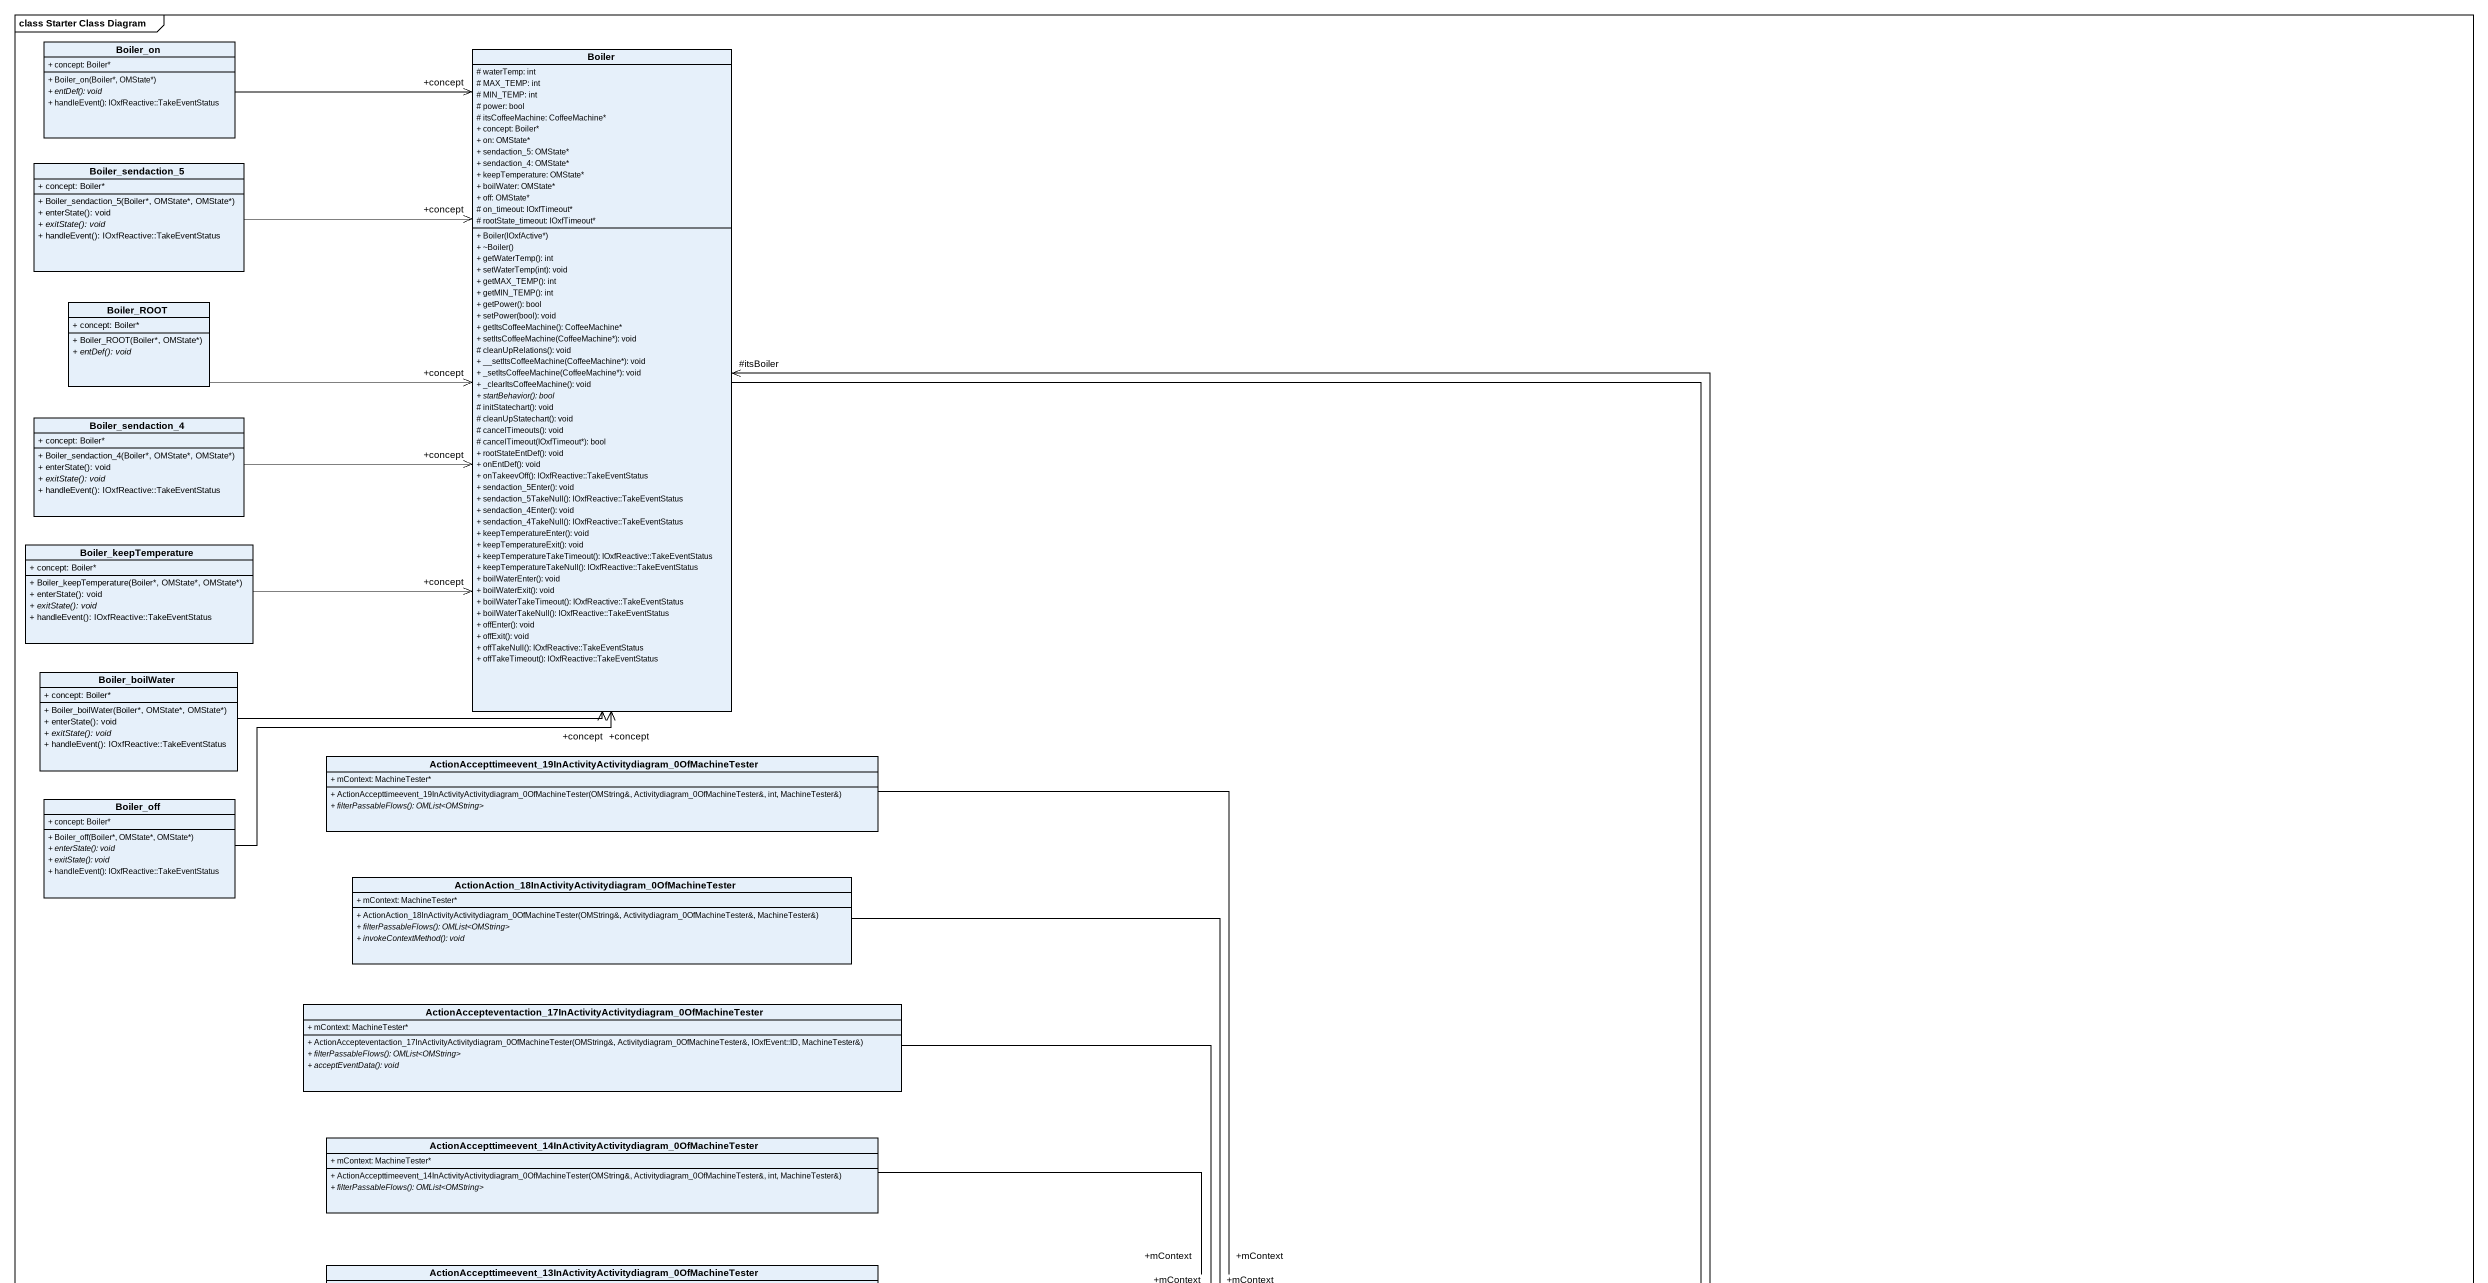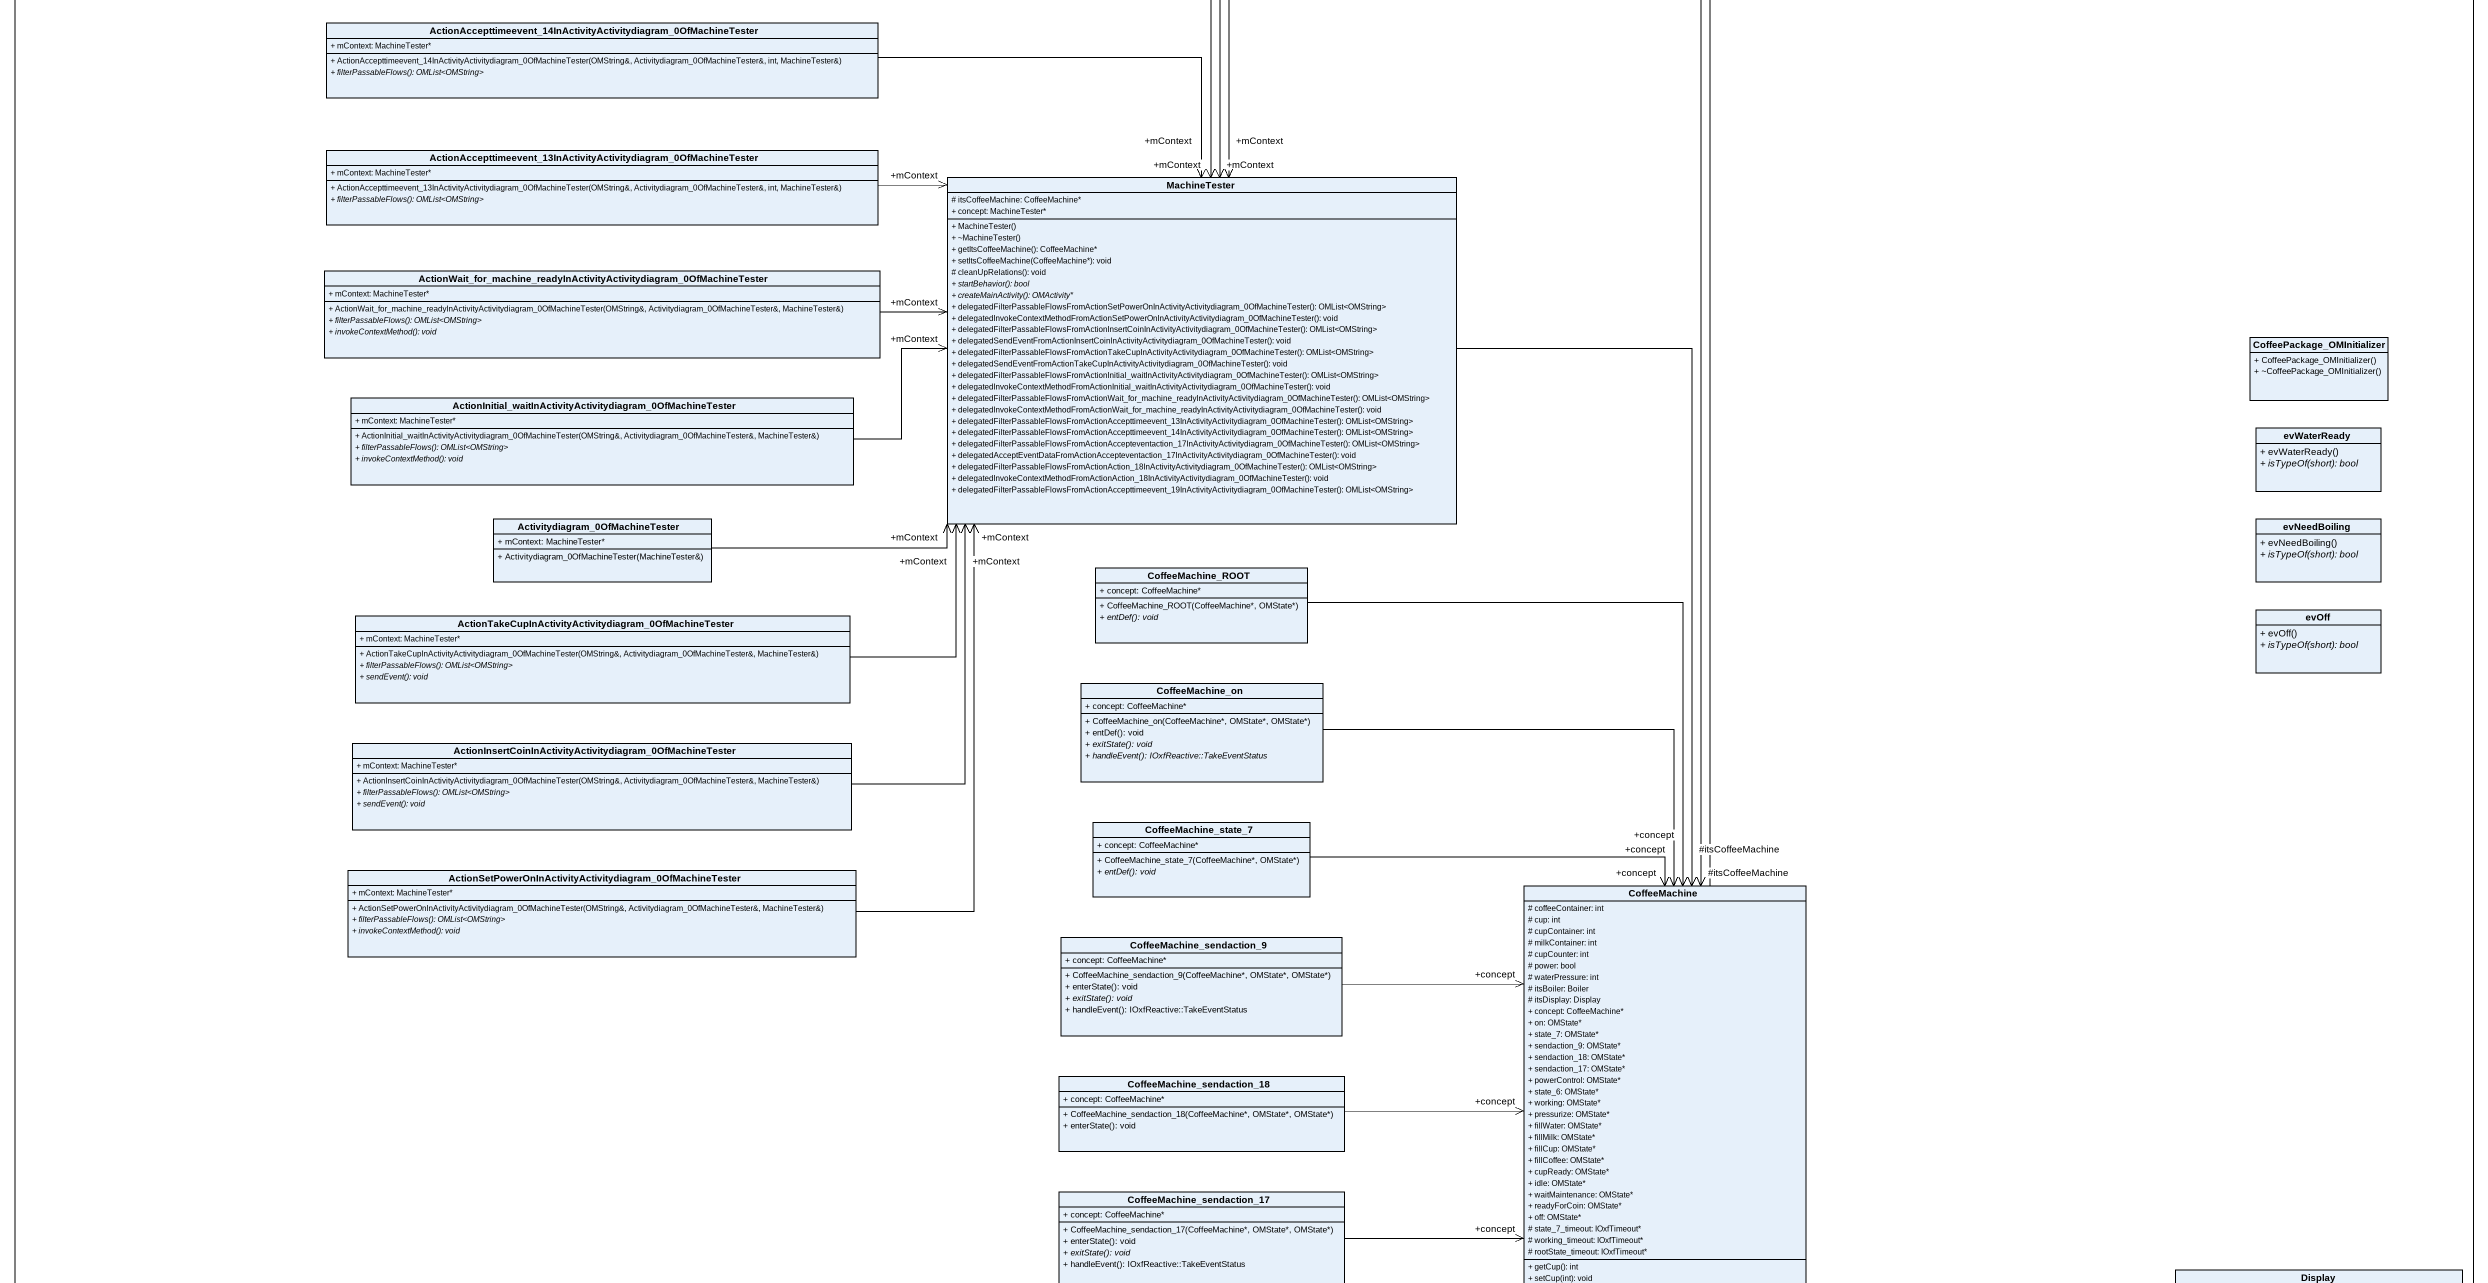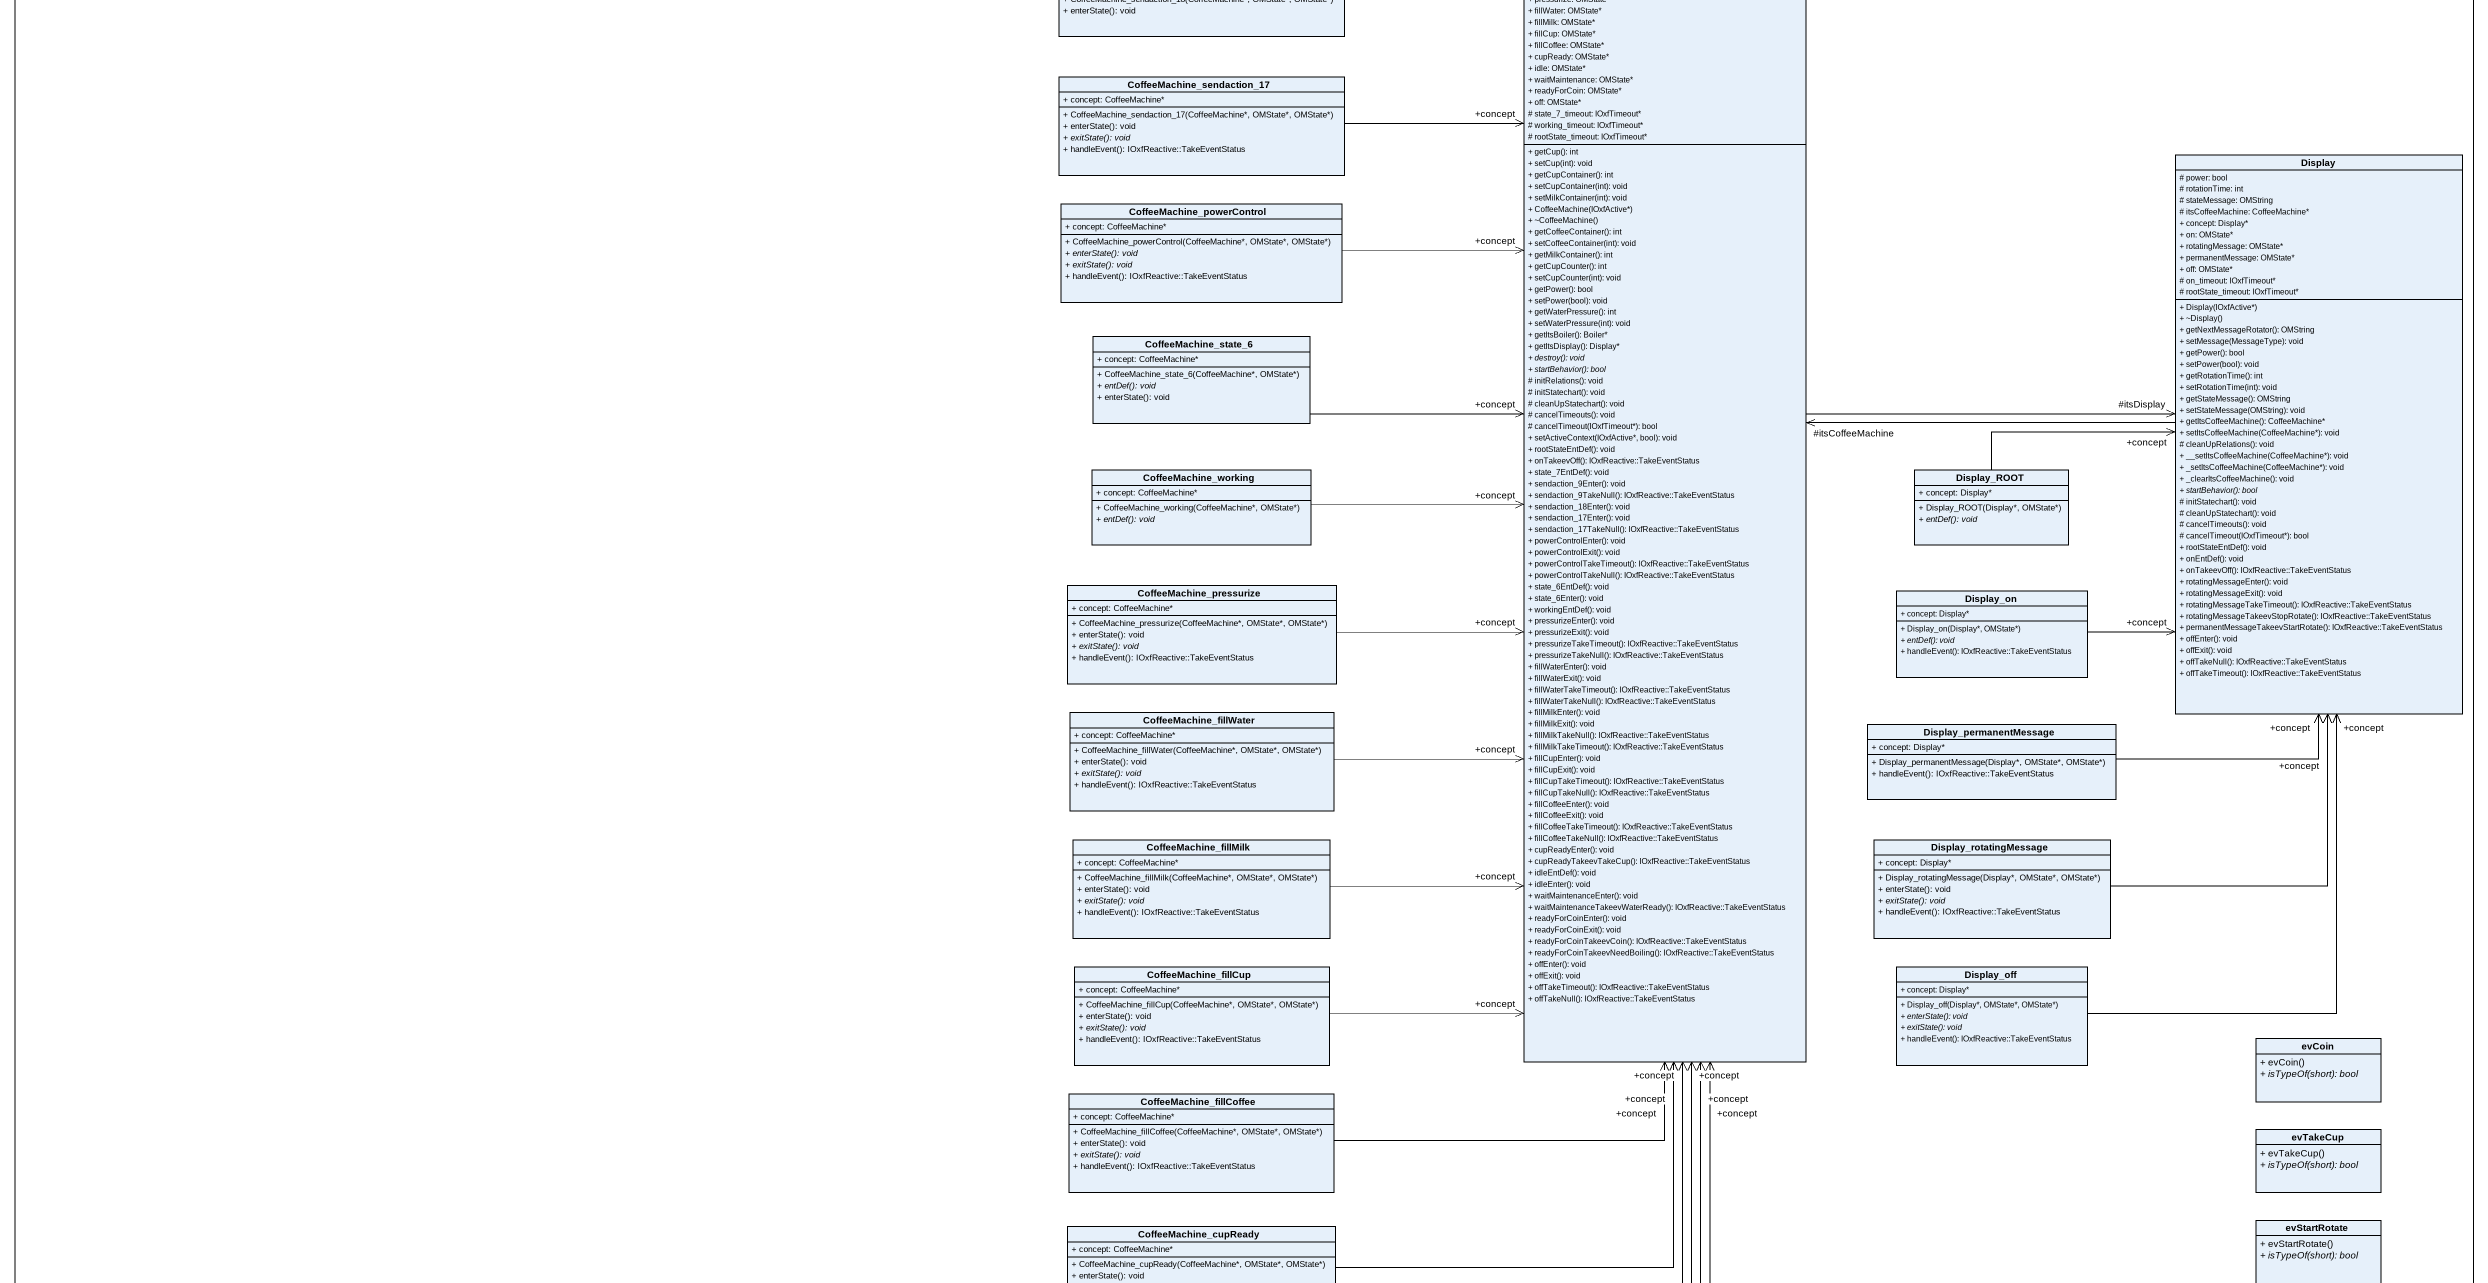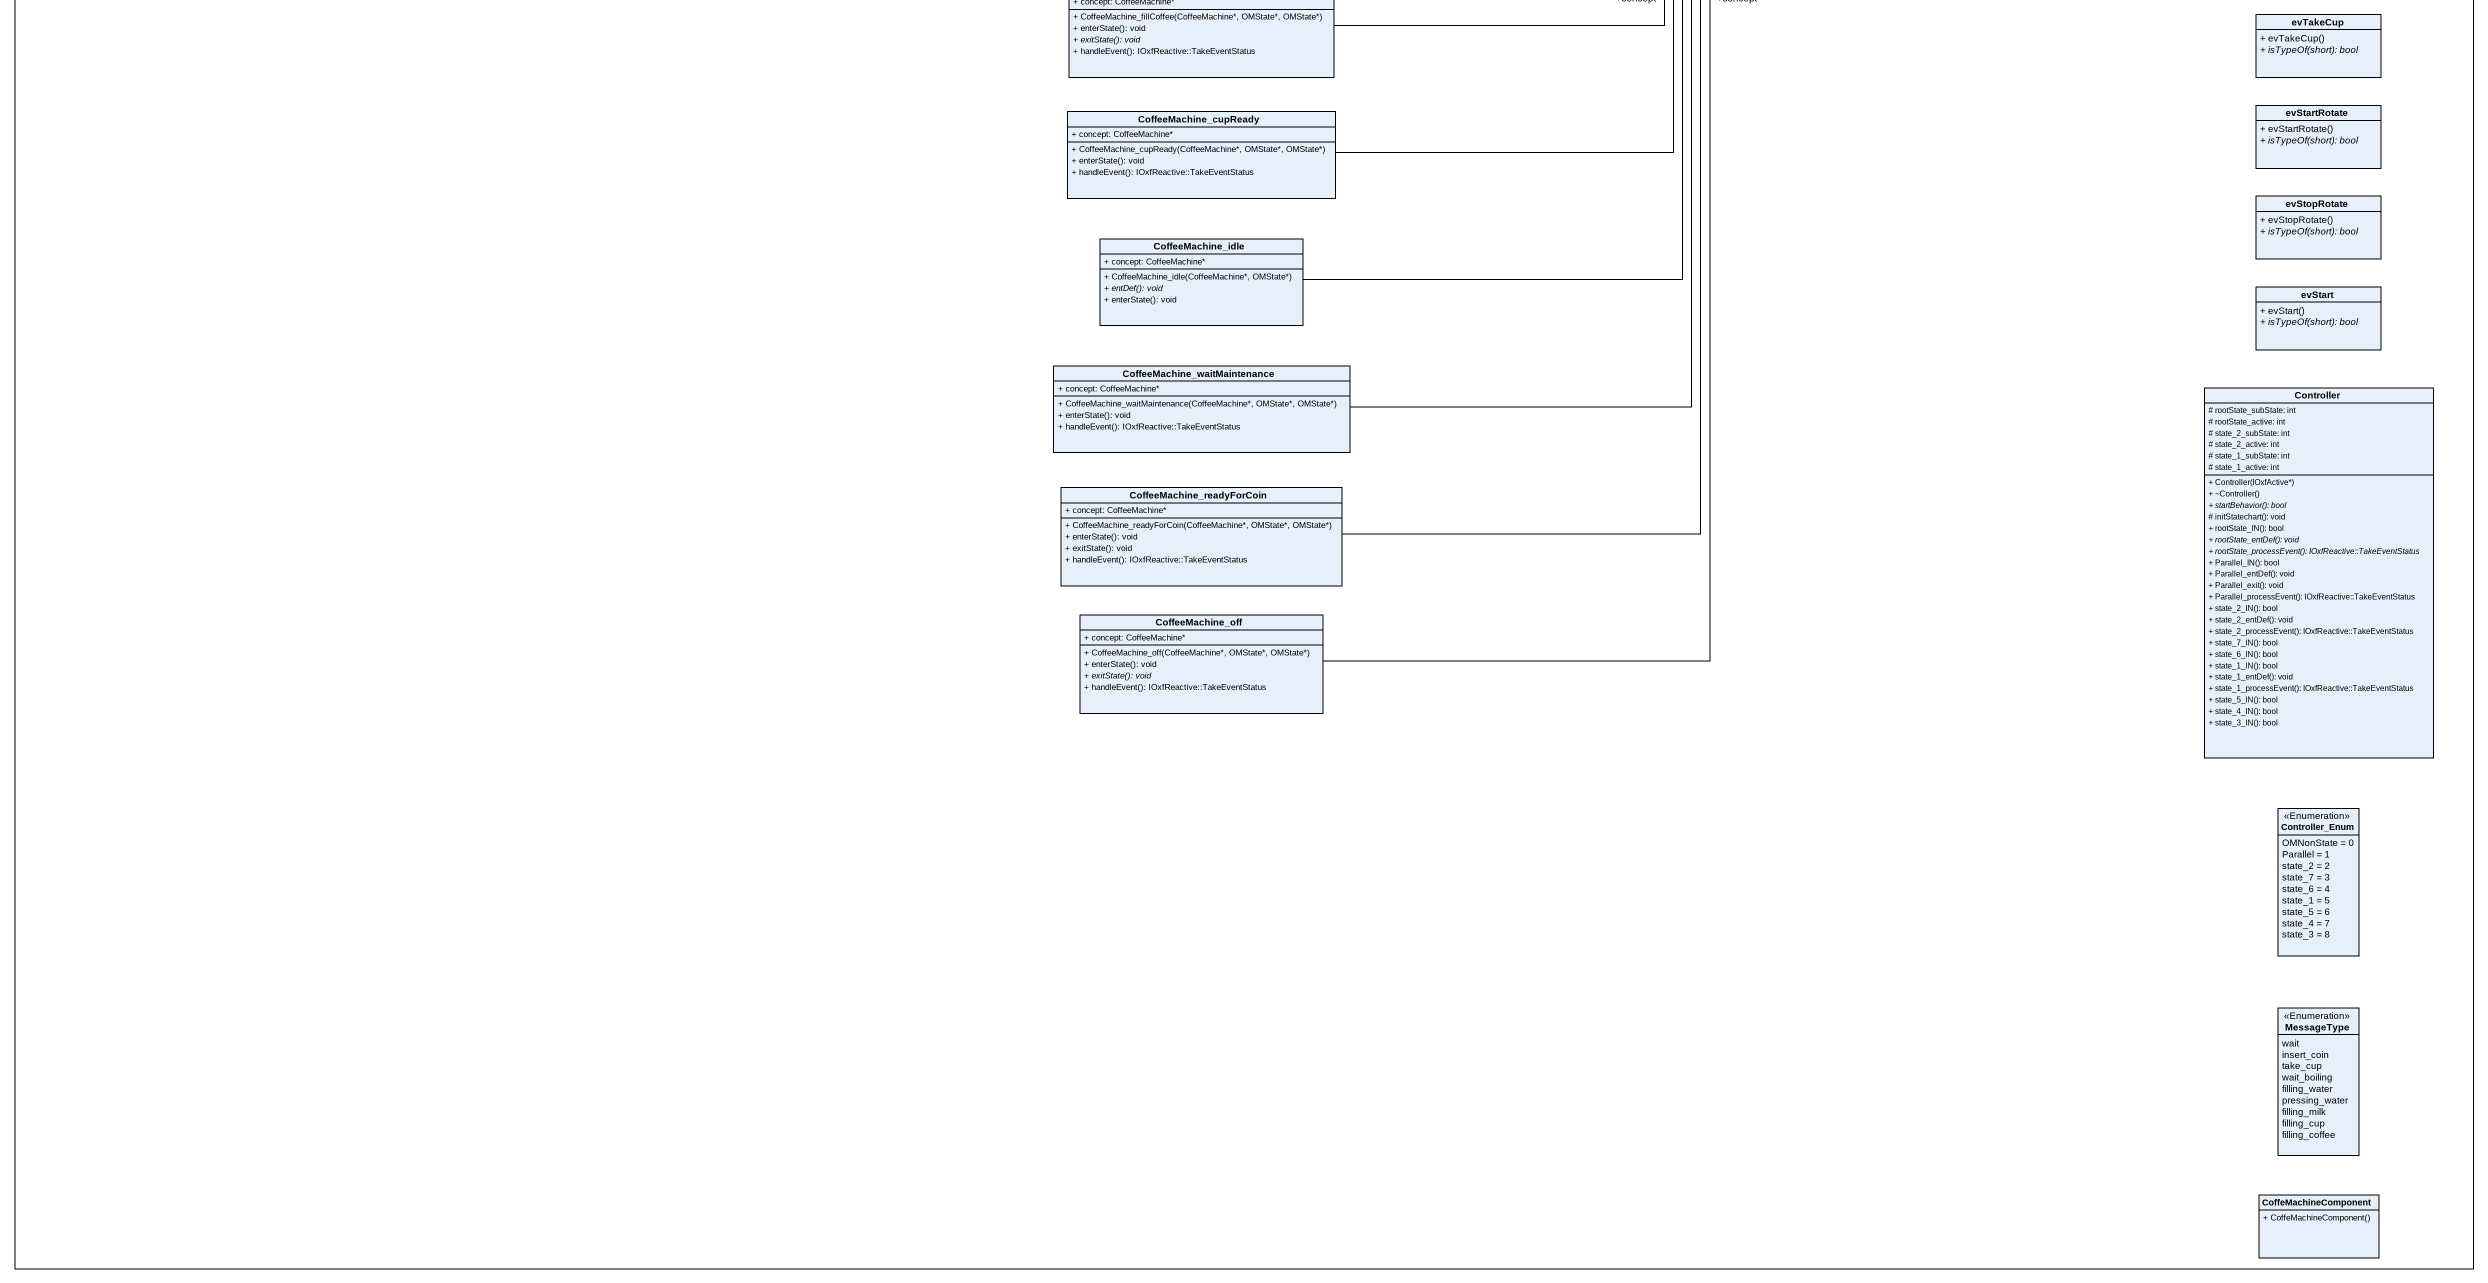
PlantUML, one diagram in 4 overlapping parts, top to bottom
@startuml
mainframe class Starter Class Diagram
hide circle
hide empty members
skinparam classAttributeIconSize 0
class Boiler_on {
  + concept: Boiler*
  + Boiler_on(Boiler*, OMState*)
  {abstract} + entDef(): void
  + handleEvent(): IOxfReactive::TakeEventStatus
}
class Boiler {
  # waterTemp: int
  # MAX_TEMP: int
  # MIN_TEMP: int
  # power: bool
  # itsCoffeeMachine: CoffeeMachine*
  + concept: Boiler*
  + on: OMState*
  + sendaction_5: OMState*
  + sendaction_4: OMState*
  + keepTemperature: OMState*
  + boilWater: OMState*
  + off: OMState*
  # on_timeout: IOxfTimeout*
  # rootState_timeout: IOxfTimeout*
  + Boiler(IOxfActive*)
  + ~Boiler()
  + getWaterTemp(): int
  + setWaterTemp(int): void
  + getMAX_TEMP(): int
  + getMIN_TEMP(): int
  + getPower(): bool
  + setPower(bool): void
  + getItsCoffeeMachine(): CoffeeMachine*
  + setItsCoffeeMachine(CoffeeMachine*): void
  # cleanUpRelations(): void
  + __setItsCoffeeMachine(CoffeeMachine*): void
  + _setItsCoffeeMachine(CoffeeMachine*): void
  + _clearItsCoffeeMachine(): void
  {abstract} + startBehavior(): bool
  # initStatechart(): void
  # cleanUpStatechart(): void
  # cancelTimeouts(): void
  # cancelTimeout(IOxfTimeout*): bool
  + rootStateEntDef(): void
  + onEntDef(): void
  + onTakeevOff(): IOxfReactive::TakeEventStatus
  + sendaction_5Enter(): void
  + sendaction_5TakeNull(): IOxfReactive::TakeEventStatus
  + sendaction_4Enter(): void
  + sendaction_4TakeNull(): IOxfReactive::TakeEventStatus
  + keepTemperatureEnter(): void
  + keepTemperatureExit(): void
  + keepTemperatureTakeTimeout(): IOxfReactive::TakeEventStatus
  + keepTemperatureTakeNull(): IOxfReactive::TakeEventStatus
  + boilWaterEnter(): void
  + boilWaterExit(): void
  + boilWaterTakeTimeout(): IOxfReactive::TakeEventStatus
  + boilWaterTakeNull(): IOxfReactive::TakeEventStatus
  + offEnter(): void
  + offExit(): void
  + offTakeNull(): IOxfReactive::TakeEventStatus
  + offTakeTimeout(): IOxfReactive::TakeEventStatus
}
class Boiler_sendaction_5 {
  + concept: Boiler*
  + Boiler_sendaction_5(Boiler*, OMState*, OMState*)
  + enterState(): void
  {abstract} + exitState(): void
  + handleEvent(): IOxfReactive::TakeEventStatus
}
class Boiler_ROOT {
  + concept: Boiler*
  + Boiler_ROOT(Boiler*, OMState*)
  {abstract} + entDef(): void
}
class Boiler_sendaction_4 {
  + concept: Boiler*
  + Boiler_sendaction_4(Boiler*, OMState*, OMState*)
  + enterState(): void
  {abstract} + exitState(): void
  + handleEvent(): IOxfReactive::TakeEventStatus
}
class Boiler_keepTemperature {
  + concept: Boiler*
  + Boiler_keepTemperature(Boiler*, OMState*, OMState*)
  + enterState(): void
  {abstract} + exitState(): void
  + handleEvent(): IOxfReactive::TakeEventStatus
}
class Boiler_boilWater {
  + concept: Boiler*
  + Boiler_boilWater(Boiler*, OMState*, OMState*)
  + enterState(): void
  {abstract} + exitState(): void
  + handleEvent(): IOxfReactive::TakeEventStatus
}
class "ActionAccepttimeevent_19InActivityActivitydiagram_0OfMachineTester" as ActionAccepttimeevent {
  + mContext: MachineTester*
  + ActionAccepttimeevent_19InActivityActivitydiagram_0OfMachineTester(OMString&, Activitydiagram_0OfMachineTester&, int, MachineTester&)
  {abstract} + filterPassableFlows(): OMList<OMString>
}
class Boiler_off {
  + concept: Boiler*
  + Boiler_off(Boiler*, OMState*, OMState*)
  {abstract} + enterState(): void
  {abstract} + exitState(): void
  + handleEvent(): IOxfReactive::TakeEventStatus
}
class "ActionAction_18InActivityActivitydiagram_0OfMachineTester" as ActionAction {
  + mContext: MachineTester*
  + ActionAction_18InActivityActivitydiagram_0OfMachineTester(OMString&, Activitydiagram_0OfMachineTester&, MachineTester&)
  {abstract} + filterPassableFlows(): OMList<OMString>
  {abstract} + invokeContextMethod(): void
}
class "ActionAccepteventaction_17InActivityActivitydiagram_0OfMachineTester" as ActionAccepteventaction {
  + mContext: MachineTester*
  + ActionAccepteventaction_17InActivityActivitydiagram_0OfMachineTester(OMString&, Activitydiagram_0OfMachineTester&, IOxfEvent::ID, MachineTester&)
  {abstract} + filterPassableFlows(): OMList<OMString>
  {abstract} + acceptEventData(): void
}
class "ActionAccepttimeevent_14InActivityActivitydiagram_0OfMachineTester" as ActionAccepttimeevent_2 {
  + mContext: MachineTester*
  + ActionAccepttimeevent_14InActivityActivitydiagram_0OfMachineTester(OMString&, Activitydiagram_0OfMachineTester&, int, MachineTester&)
  {abstract} + filterPassableFlows(): OMList<OMString>
}
class "ActionAccepttimeevent_13InActivityActivitydiagram_0OfMachineTester" as ActionAccepttimeevent_3 {
  + mContext: MachineTester*
  + ActionAccepttimeevent_13InActivityActivitydiagram_0OfMachineTester(OMString&, Activitydiagram_0OfMachineTester&, int, MachineTester&)
  {abstract} + filterPassableFlows(): OMList<OMString>
}
class MachineTester {
  # itsCoffeeMachine: CoffeeMachine*
  + concept: MachineTester*
  + MachineTester()
  + ~MachineTester()
  + getItsCoffeeMachine(): CoffeeMachine*
  + setItsCoffeeMachine(CoffeeMachine*): void
  # cleanUpRelations(): void
  {abstract} + startBehavior(): bool
  {abstract} + createMainActivity(): OMActivity*
  + delegatedFilterPassableFlowsFromActionSetPowerOnInActivityActivitydiagram_0OfMachineTester(): OMList<OMString>
  + delegatedInvokeContextMethodFromActionSetPowerOnInActivityActivitydiagram_0OfMachineTester(): void
  + delegatedFilterPassableFlowsFromActionInsertCoinInActivityActivitydiagram_0OfMachineTester(): OMList<OMString>
  + delegatedSendEventFromActionInsertCoinInActivityActivitydiagram_0OfMachineTester(): void
  + delegatedFilterPassableFlowsFromActionTakeCupInActivityActivitydiagram_0OfMachineTester(): OMList<OMString>
  + delegatedSendEventFromActionTakeCupInActivityActivitydiagram_0OfMachineTester(): void
  + delegatedFilterPassableFlowsFromActionInitial_waitInActivityActivitydiagram_0OfMachineTester(): OMList<OMString>
  + delegatedInvokeContextMethodFromActionInitial_waitInActivityActivitydiagram_0OfMachineTester(): void
  + delegatedFilterPassableFlowsFromActionWait_for_machine_readyInActivityActivitydiagram_0OfMachineTester(): OMList<OMString>
  + delegatedInvokeContextMethodFromActionWait_for_machine_readyInActivityActivitydiagram_0OfMachineTester(): void
  + delegatedFilterPassableFlowsFromActionAccepttimeevent_13InActivityActivitydiagram_0OfMachineTester(): OMList<OMString>
  + delegatedFilterPassableFlowsFromActionAccepttimeevent_14InActivityActivitydiagram_0OfMachineTester(): OMList<OMString>
  + delegatedFilterPassableFlowsFromActionAccepteventaction_17InActivityActivitydiagram_0OfMachineTester(): OMList<OMString>
  + delegatedAcceptEventDataFromActionAccepteventaction_17InActivityActivitydiagram_0OfMachineTester(): void
  + delegatedFilterPassableFlowsFromActionAction_18InActivityActivitydiagram_0OfMachineTester(): OMList<OMString>
  + delegatedInvokeContextMethodFromActionAction_18InActivityActivitydiagram_0OfMachineTester(): void
  + delegatedFilterPassableFlowsFromActionAccepttimeevent_19InActivityActivitydiagram_0OfMachineTester(): OMList<OMString>
}
class "ActionWait_for_machine_readyInActivityActivitydiagram_0OfMachineTester" as ActionWait_for_machine {
  + mContext: MachineTester*
  + ActionWait_for_machine_readyInActivityActivitydiagram_0OfMachineTester(OMString&, Activitydiagram_0OfMachineTester&, MachineTester&)
  {abstract} + filterPassableFlows(): OMList<OMString>
  {abstract} + invokeContextMethod(): void
}
class CoffeePackage_OMInitializer {
  + CoffeePackage_OMInitializer()
  + ~CoffeePackage_OMInitializer()
}
class "ActionInitial_waitInActivityActivitydiagram_0OfMachineTester" as ActionInitial {
  + mContext: MachineTester*
  + ActionInitial_waitInActivityActivitydiagram_0OfMachineTester(OMString&, Activitydiagram_0OfMachineTester&, MachineTester&)
  {abstract} + filterPassableFlows(): OMList<OMString>
  {abstract} + invokeContextMethod(): void
}
class evWaterReady {
  + evWaterReady()
  {abstract} + isTypeOf(short): bool
}
class "Activitydiagram_0OfMachineTester" as Activitydiagram {
  + mContext: MachineTester*
  + Activitydiagram_0OfMachineTester(MachineTester&)
}
class evNeedBoiling {
  + evNeedBoiling()
  {abstract} + isTypeOf(short): bool
}
class CoffeeMachine_ROOT {
  + concept: CoffeeMachine*
  + CoffeeMachine_ROOT(CoffeeMachine*, OMState*)
  {abstract} + entDef(): void
}
class "ActionTakeCupInActivityActivitydiagram_0OfMachineTester" as ActionTakeCupInActivityActiv {
  + mContext: MachineTester*
  + ActionTakeCupInActivityActivitydiagram_0OfMachineTester(OMString&, Activitydiagram_0OfMachineTester&, MachineTester&)
  {abstract} + filterPassableFlows(): OMList<OMString>
  {abstract} + sendEvent(): void
}
class evOff {
  + evOff()
  {abstract} + isTypeOf(short): bool
}
class CoffeeMachine_on {
  + concept: CoffeeMachine*
  + CoffeeMachine_on(CoffeeMachine*, OMState*, OMState*)
  + entDef(): void
  {abstract} + exitState(): void
  {abstract} + handleEvent(): IOxfReactive::TakeEventStatus
}
class "ActionInsertCoinInActivityActivitydiagram_0OfMachineTester" as ActionInsertCoinInActivityAc {
  + mContext: MachineTester*
  + ActionInsertCoinInActivityActivitydiagram_0OfMachineTester(OMString&, Activitydiagram_0OfMachineTester&, MachineTester&)
  {abstract} + filterPassableFlows(): OMList<OMString>
  {abstract} + sendEvent(): void
}
class CoffeeMachine_state_7 {
  + concept: CoffeeMachine*
  + CoffeeMachine_state_7(CoffeeMachine*, OMState*)
  {abstract} + entDef(): void
}
class "ActionSetPowerOnInActivityActivitydiagram_0OfMachineTester" as ActionSetPowerOnInActivityAc {
  + mContext: MachineTester*
  + ActionSetPowerOnInActivityActivitydiagram_0OfMachineTester(OMString&, Activitydiagram_0OfMachineTester&, MachineTester&)
  {abstract} + filterPassableFlows(): OMList<OMString>
  {abstract} + invokeContextMethod(): void
}
class CoffeeMachine {
  # coffeeContainer: int
  # cup: int
  # cupContainer: int
  # milkContainer: int
  # cupCounter: int
  # power: bool
  # waterPressure: int
  # itsBoiler: Boiler
  # itsDisplay: Display
  + concept: CoffeeMachine*
  + on: OMState*
  + state_7: OMState*
  + sendaction_9: OMState*
  + sendaction_18: OMState*
  + sendaction_17: OMState*
  + powerControl: OMState*
  + state_6: OMState*
  + working: OMState*
  + pressurize: OMState*
  + fillWater: OMState*
  + fillMilk: OMState*
  + fillCup: OMState*
  + fillCoffee: OMState*
  + cupReady: OMState*
  + idle: OMState*
  + waitMaintenance: OMState*
  + readyForCoin: OMState*
  + off: OMState*
  # state_7_timeout: IOxfTimeout*
  # working_timeout: IOxfTimeout*
  # rootState_timeout: IOxfTimeout*
  + getCup(): int
  + setCup(int): void
  + getCupContainer(): int
  + setCupContainer(int): void
  + setMilkContainer(int): void
  + CoffeeMachine(IOxfActive*)
  + ~CoffeeMachine()
  + getCoffeeContainer(): int
  + setCoffeeContainer(int): void
  + getMilkContainer(): int
  + getCupCounter(): int
  + setCupCounter(int): void
  + getPower(): bool
  + setPower(bool): void
  + getWaterPressure(): int
  + setWaterPressure(int): void
  + getItsBoiler(): Boiler*
  + getItsDisplay(): Display*
  {abstract} + destroy(): void
  {abstract} + startBehavior(): bool
  # initRelations(): void
  # initStatechart(): void
  # cleanUpStatechart(): void
  # cancelTimeouts(): void
  # cancelTimeout(IOxfTimeout*): bool
  + setActiveContext(IOxfActive*, bool): void
  + rootStateEntDef(): void
  + onTakeevOff(): IOxfReactive::TakeEventStatus
  + state_7EntDef(): void
  + sendaction_9Enter(): void
  + sendaction_9TakeNull(): IOxfReactive::TakeEventStatus
  + sendaction_18Enter(): void
  + sendaction_17Enter(): void
  + sendaction_17TakeNull(): IOxfReactive::TakeEventStatus
  + powerControlEnter(): void
  + powerControlExit(): void
  + powerControlTakeTimeout(): IOxfReactive::TakeEventStatus
  + powerControlTakeNull(): IOxfReactive::TakeEventStatus
  + state_6EntDef(): void
  + state_6Enter(): void
  + workingEntDef(): void
  + pressurizeEnter(): void
  + pressurizeExit(): void
  + pressurizeTakeTimeout(): IOxfReactive::TakeEventStatus
  + pressurizeTakeNull(): IOxfReactive::TakeEventStatus
  + fillWaterEnter(): void
  + fillWaterExit(): void
  + fillWaterTakeTimeout(): IOxfReactive::TakeEventStatus
  + fillWaterTakeNull(): IOxfReactive::TakeEventStatus
  + fillMilkEnter(): void
  + fillMilkExit(): void
  + fillMilkTakeNull(): IOxfReactive::TakeEventStatus
  + fillMilkTakeTimeout(): IOxfReactive::TakeEventStatus
  + fillCupEnter(): void
  + fillCupExit(): void
  + fillCupTakeTimeout(): IOxfReactive::TakeEventStatus
  + fillCupTakeNull(): IOxfReactive::TakeEventStatus
  + fillCoffeeEnter(): void
  + fillCoffeeExit(): void
  + fillCoffeeTakeTimeout(): IOxfReactive::TakeEventStatus
  + fillCoffeeTakeNull(): IOxfReactive::TakeEventStatus
  + cupReadyEnter(): void
  + cupReadyTakeevTakeCup(): IOxfReactive::TakeEventStatus
  + idleEntDef(): void
  + idleEnter(): void
  + waitMaintenanceEnter(): void
  + waitMaintenanceTakeevWaterReady(): IOxfReactive::TakeEventStatus
  + readyForCoinEnter(): void
  + readyForCoinExit(): void
  + readyForCoinTakeevCoin(): IOxfReactive::TakeEventStatus
  + readyForCoinTakeevNeedBoiling(): IOxfReactive::TakeEventStatus
  + offEnter(): void
  + offExit(): void
  + offTakeTimeout(): IOxfReactive::TakeEventStatus
  + offTakeNull(): IOxfReactive::TakeEventStatus
}
class CoffeeMachine_sendaction_9 {
  + concept: CoffeeMachine*
  + CoffeeMachine_sendaction_9(CoffeeMachine*, OMState*, OMState*)
  + enterState(): void
  {abstract} + exitState(): void
  + handleEvent(): IOxfReactive::TakeEventStatus
}
class CoffeeMachine_sendaction_18 {
  + concept: CoffeeMachine*
  + CoffeeMachine_sendaction_18(CoffeeMachine*, OMState*, OMState*)
  + enterState(): void
}
class CoffeeMachine_sendaction_17 {
  + concept: CoffeeMachine*
  + CoffeeMachine_sendaction_17(CoffeeMachine*, OMState*, OMState*)
  + enterState(): void
  {abstract} + exitState(): void
  + handleEvent(): IOxfReactive::TakeEventStatus
}
class Display {
  # power: bool
  # rotationTime: int
  # stateMessage: OMString
  # itsCoffeeMachine: CoffeeMachine*
  + concept: Display*
  + on: OMState*
  + rotatingMessage: OMState*
  + permanentMessage: OMState*
  + off: OMState*
  # on_timeout: IOxfTimeout*
  # rootState_timeout: IOxfTimeout*
  + Display(IOxfActive*)
  + ~Display()
  + getNextMessageRotator(): OMString
  + setMessage(MessageType): void
  + getPower(): bool
  + setPower(bool): void
  + getRotationTime(): int
  + setRotationTime(int): void
  + getStateMessage(): OMString
  + setStateMessage(OMString): void
  + getItsCoffeeMachine(): CoffeeMachine*
  + setItsCoffeeMachine(CoffeeMachine*): void
  # cleanUpRelations(): void
  + __setItsCoffeeMachine(CoffeeMachine*): void
  + _setItsCoffeeMachine(CoffeeMachine*): void
  + _clearItsCoffeeMachine(): void
  {abstract} + startBehavior(): bool
  # initStatechart(): void
  # cleanUpStatechart(): void
  # cancelTimeouts(): void
  # cancelTimeout(IOxfTimeout*): bool
  + rootStateEntDef(): void
  + onEntDef(): void
  + onTakeevOff(): IOxfReactive::TakeEventStatus
  + rotatingMessageEnter(): void
  + rotatingMessageExit(): void
  + rotatingMessageTakeTimeout(): IOxfReactive::TakeEventStatus
  + rotatingMessageTakeevStopRotate(): IOxfReactive::TakeEventStatus
  + permanentMessageTakeevStartRotate(): IOxfReactive::TakeEventStatus
  + offEnter(): void
  + offExit(): void
  + offTakeNull(): IOxfReactive::TakeEventStatus
  + offTakeTimeout(): IOxfReactive::TakeEventStatus
}
class CoffeeMachine_powerControl {
  + concept: CoffeeMachine*
  + CoffeeMachine_powerControl(CoffeeMachine*, OMState*, OMState*)
  {abstract} + enterState(): void
  {abstract} + exitState(): void
  + handleEvent(): IOxfReactive::TakeEventStatus
}
class CoffeeMachine_state_6 {
  + concept: CoffeeMachine*
  + CoffeeMachine_state_6(CoffeeMachine*, OMState*)
  {abstract} + entDef(): void
  + enterState(): void
}
class CoffeeMachine_working {
  + concept: CoffeeMachine*
  + CoffeeMachine_working(CoffeeMachine*, OMState*)
  {abstract} + entDef(): void
}
class Display_ROOT {
  + concept: Display*
  + Display_ROOT(Display*, OMState*)
  {abstract} + entDef(): void
}
class CoffeeMachine_pressurize {
  + concept: CoffeeMachine*
  + CoffeeMachine_pressurize(CoffeeMachine*, OMState*, OMState*)
  + enterState(): void
  {abstract} + exitState(): void
  + handleEvent(): IOxfReactive::TakeEventStatus
}
class Display_on {
  + concept: Display*
  + Display_on(Display*, OMState*)
  {abstract} + entDef(): void
  + handleEvent(): IOxfReactive::TakeEventStatus
}
class CoffeeMachine_fillWater {
  + concept: CoffeeMachine*
  + CoffeeMachine_fillWater(CoffeeMachine*, OMState*, OMState*)
  + enterState(): void
  {abstract} + exitState(): void
  + handleEvent(): IOxfReactive::TakeEventStatus
}
class Display_permanentMessage {
  + concept: Display*
  + Display_permanentMessage(Display*, OMState*, OMState*)
  + handleEvent(): IOxfReactive::TakeEventStatus
}
class CoffeeMachine_fillMilk {
  + concept: CoffeeMachine*
  + CoffeeMachine_fillMilk(CoffeeMachine*, OMState*, OMState*)
  + enterState(): void
  {abstract} + exitState(): void
  + handleEvent(): IOxfReactive::TakeEventStatus
}
class Display_rotatingMessage {
  + concept: Display*
  + Display_rotatingMessage(Display*, OMState*, OMState*)
  + enterState(): void
  {abstract} + exitState(): void
  + handleEvent(): IOxfReactive::TakeEventStatus
}
class CoffeeMachine_fillCup {
  + concept: CoffeeMachine*
  + CoffeeMachine_fillCup(CoffeeMachine*, OMState*, OMState*)
  + enterState(): void
  {abstract} + exitState(): void
  + handleEvent(): IOxfReactive::TakeEventStatus
}
class Display_off {
  + concept: Display*
  + Display_off(Display*, OMState*, OMState*)
  {abstract} + enterState(): void
  {abstract} + exitState(): void
  + handleEvent(): IOxfReactive::TakeEventStatus
}
class evCoin {
  + evCoin()
  {abstract} + isTypeOf(short): bool
}
class CoffeeMachine_fillCoffee {
  + concept: CoffeeMachine*
  + CoffeeMachine_fillCoffee(CoffeeMachine*, OMState*, OMState*)
  + enterState(): void
  {abstract} + exitState(): void
  + handleEvent(): IOxfReactive::TakeEventStatus
}
class evTakeCup {
  + evTakeCup()
  {abstract} + isTypeOf(short): bool
}
class CoffeeMachine_cupReady {
  + concept: CoffeeMachine*
  + CoffeeMachine_cupReady(CoffeeMachine*, OMState*, OMState*)
  + enterState(): void
  + handleEvent(): IOxfReactive::TakeEventStatus
}
class evStartRotate {
  + evStartRotate()
  {abstract} + isTypeOf(short): bool
}
class evStopRotate {
  + evStopRotate()
  {abstract} + isTypeOf(short): bool
}
class CoffeeMachine_idle {
  + concept: CoffeeMachine*
  + CoffeeMachine_idle(CoffeeMachine*, OMState*)
  {abstract} + entDef(): void
  + enterState(): void
}
class evStart {
  + evStart()
  {abstract} + isTypeOf(short): bool
}
class "CoffeeMachine_waitMaintenance" as CoffeeMachine_2 {
  + concept: CoffeeMachine*
  + CoffeeMachine_waitMaintenance(CoffeeMachine*, OMState*, OMState*)
  + enterState(): void
  + handleEvent(): IOxfReactive::TakeEventStatus
}
class Controller {
  # rootState_subState: int
  # rootState_active: int
  # state_2_subState: int
  # state_2_active: int
  # state_1_subState: int
  # state_1_active: int
  + Controller(IOxfActive*)
  + ~Controller()
  {abstract} + startBehavior(): bool
  # initStatechart(): void
  + rootState_IN(): bool
  {abstract} + rootState_entDef(): void
  {abstract} + rootState_processEvent(): IOxfReactive::TakeEventStatus
  + Parallel_IN(): bool
  + Parallel_entDef(): void
  + Parallel_exit(): void
  + Parallel_processEvent(): IOxfReactive::TakeEventStatus
  + state_2_IN(): bool
  + state_2_entDef(): void
  + state_2_processEvent(): IOxfReactive::TakeEventStatus
  + state_7_IN(): bool
  + state_6_IN(): bool
  + state_1_IN(): bool
  + state_1_entDef(): void
  + state_1_processEvent(): IOxfReactive::TakeEventStatus
  + state_5_IN(): bool
  + state_4_IN(): bool
  + state_3_IN(): bool
}
class CoffeeMachine_readyForCoin {
  + concept: CoffeeMachine*
  + CoffeeMachine_readyForCoin(CoffeeMachine*, OMState*, OMState*)
  + enterState(): void
  + exitState(): void
  + handleEvent(): IOxfReactive::TakeEventStatus
}
class CoffeeMachine_off {
  + concept: CoffeeMachine*
  + CoffeeMachine_off(CoffeeMachine*, OMState*, OMState*)
  + enterState(): void
  {abstract} + exitState(): void
  + handleEvent(): IOxfReactive::TakeEventStatus
}
enum Controller_Enum <<Enumeration>> {
  OMNonState = 0
  Parallel = 1
  state_2 = 2
  state_7 = 3
  state_6 = 4
  state_1 = 5
  state_5 = 6
  state_4 = 7
  state_3 = 8
}
enum MessageType <<Enumeration>> {
  wait
  insert_coin
  take_cup
  wait_boiling
  filling_water
  pressing_water
  filling_milk
  filling_cup
  filling_coffee
}
class CoffeMachineComponent {
  + CoffeMachineComponent()
}
Boiler_on --> "+concept" Boiler
Boiler --> "#itsCoffeeMachine" CoffeeMachine
Boiler_sendaction_5 -right-> "+concept" Boiler
Boiler_ROOT -right-> "+concept" Boiler
Boiler_sendaction_4 -right-> "+concept" Boiler
Boiler_keepTemperature -right-> "+concept" Boiler
Boiler_boilWater -up-> "+concept" Boiler
ActionAccepttimeevent --> "+mContext" MachineTester
Boiler_off -up-> "+concept" Boiler
ActionAction --> "+mContext" MachineTester
ActionAccepteventaction --> "+mContext" MachineTester
ActionAccepttimeevent_2 -right-> "+mContext" MachineTester
ActionAccepttimeevent_3 -right-> "+mContext" MachineTester
MachineTester --> "#itsCoffeeMachine" CoffeeMachine
ActionWait_for_machine -right-> "+mContext" MachineTester
ActionInitial -right-> "+mContext" MachineTester
Activitydiagram -right-> "+mContext" MachineTester
CoffeeMachine_ROOT --> "+concept" CoffeeMachine
ActionTakeCupInActivityActiv -right-> "+mContext" MachineTester
CoffeeMachine_on --> "+concept" CoffeeMachine
ActionInsertCoinInActivityAc -up-> "+mContext" MachineTester
CoffeeMachine_state_7 --> "+concept" CoffeeMachine
ActionSetPowerOnInActivityAc -up-> "+mContext" MachineTester
CoffeeMachine -up-> "#itsBoiler" Boiler
CoffeeMachine -right-> "#itsDisplay" Display
CoffeeMachine_sendaction_9 --> "+concept" CoffeeMachine
CoffeeMachine_sendaction_18 --> "+concept" CoffeeMachine
CoffeeMachine_sendaction_17 --> "+concept" CoffeeMachine
Display -left-> "#itsCoffeeMachine" CoffeeMachine
CoffeeMachine_powerControl -right-> "+concept" CoffeeMachine
CoffeeMachine_state_6 -right-> "+concept" CoffeeMachine
CoffeeMachine_working -right-> "+concept" CoffeeMachine
Display_ROOT -right-> "+concept" Display
CoffeeMachine_pressurize -right-> "+concept" CoffeeMachine
Display_on -up-> "+concept" Display
CoffeeMachine_fillWater -up-> "+concept" CoffeeMachine
Display_permanentMessage -up-> "+concept" Display
CoffeeMachine_fillMilk -up-> "+concept" CoffeeMachine
Display_rotatingMessage -up-> "+concept" Display
CoffeeMachine_fillCup -up-> "+concept" CoffeeMachine
Display_off -up-> "+concept" Display
CoffeeMachine_fillCoffee -up-> "+concept" CoffeeMachine
CoffeeMachine_cupReady -up-> "+concept" CoffeeMachine
CoffeeMachine_idle -up-> "+concept" CoffeeMachine
CoffeeMachine_2 -up-> "+concept" CoffeeMachine
CoffeeMachine_readyForCoin -up-> "+concept" CoffeeMachine
CoffeeMachine_off -up-> "+concept" CoffeeMachine
@enduml
